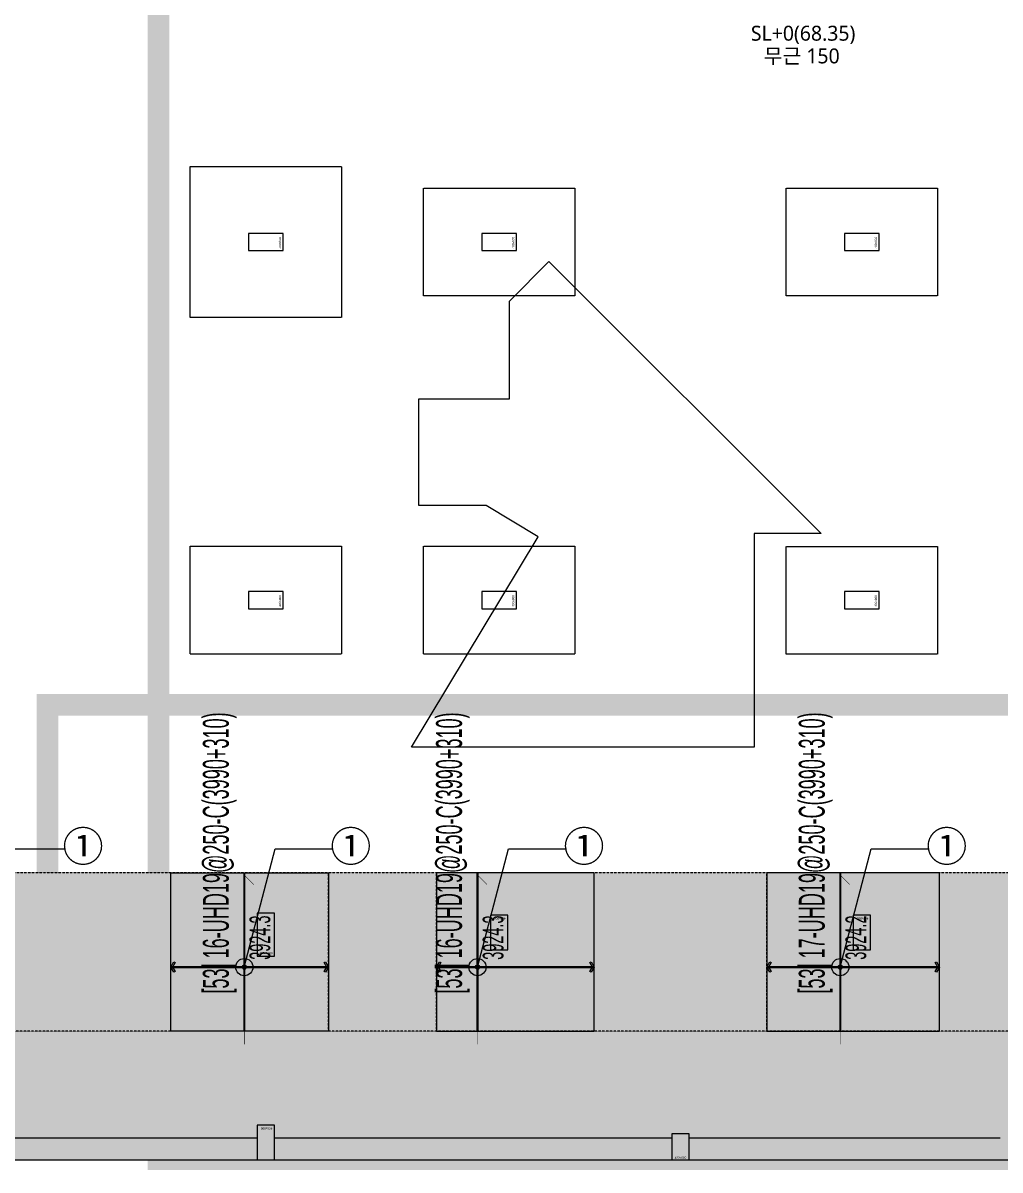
# Model space of a CAD drawing. Header units: millimetres. Extents: x 91591 to 1353697, y 75729 to 160586.
# Drawn here: x 859053 to 881679, y 90312 to 116891 of the extents above; entities that cross this region are included whole.
import ezdxf
from ezdxf.enums import TextEntityAlignment as Align

# ---------------------------------------------------------------- set-up
doc = ezdxf.new("R2010")
doc.units = ezdxf.units.MM
for name, pattern in [('H', [1.3, 0.8, -0.5]), ('HID', [2.5, 1.5, -1]), ('HIDDEN', [0.375, 0.25, -0.125])]:
    doc.linetypes.add(name, pattern=pattern)
for name, color, linetype, plot in [('+S_LEVEL_TEXT(NO PLOT)', 7, 'Continuous', False), ('DEFPOINT', 142, 'Continuous', False), ('NX_DEFAULT', 7, 'Continuous', False)]:
    doc.layers.add(name, color=color, linetype=linetype, plot=plot)
for name, color, linetype in [('-S_F', 7, 'Continuous'), ('-S_REBAR-BOT', 3, 'H'), ('-S_TEXT', 255, 'Continuous'), ('8', 8, 'Continuous'), ('NX_BAR(D)', 7, 'Continuous'), ('NX_BARTXT', 7, 'Continuous'), ('NX_FORM', 7, 'Continuous'), ('S-FND-배근구간선', 21, 'HID'), ('S-FND_OUTLINE_지하주차장 기초', 4, 'HID'), ('S-HAT', 252, 'Continuous'), ('S-HAT_SLAB LEVEL', 7, 'Continuous'), ('XR-지하주차장$0$A-CON', 2, 'Continuous'), ('XR-지하주차장$0$AA-COL', 2, 'Continuous'), ('기초', 7, 'Continuous')]:
    doc.layers.add(name, color=color, linetype=linetype)
doc.styles.add('BarSetTxt', font='Arial.ttf', dxfattribs={"width": 0.4, "height": 353.85})
doc.styles.add('XR-지하주차장$0$Standard', font='arial.ttf')
doc.styles.add('맑은 고딕', font='malgun.ttf')
doc.styles.add('맑은고딕', font='malgun.ttf')

# ---------------------------------------------------------------- blocks, each defined once
blk = doc.blocks.new('zw$D357')
at = {"layer": 'S-HAT'}
h = blk.add_hatch(dxfattribs=at)
h.set_pattern_fill('GRASS', color=256, scale=20)
h.set_pattern_definition([(90, (-331308.68, 2741039.9), (-359.21, 359.21), [95.25, -623.17]), (45, (-331308.7, 2741039.9), (-359.210245, 359.210245), [95.25, -412.75]), (135, (-331308.7, 2741039.9), (-359.210245, -359.210245), [95.25, -412.75])])
h.paths.add_polyline_path([(-65008, -55192), (-61014, -48545), (-9370, -48545), (-5377, -55192)])
at = {"layer": '-S_F', "linetype": 'HIDDEN', "lineweight": -3}
for points in [[(-55760, -32177), (-52260, -32177), (-52260, -35677), (-55760, -35677)], [(-50360, -32677), (-46860, -32677), (-46860, -35177), (-50360, -35177)], [(-41960, -32677), (-38460, -32677), (-38460, -35177), (-41960, -35177)], [(-55760, -40977), (-52260, -40977), (-52260, -43477), (-55760, -43477)], [(-50360, -40977), (-46860, -40977), (-46860, -43477), (-50360, -43477)], [(-41960, -40978), (-38460, -40978), (-38460, -43478), (-41960, -43478)]]:
    blk.add_lwpolyline(points, close=True, dxfattribs=at)
at = {"layer": 'S-FND_OUTLINE_지하주차장 기초'}
blk.add_lwpolyline([(-9370, -48545), (-61014, -48545), (-65008, -55192), (-5377, -55192)], close=True, dxfattribs=at)
at = {"layer": 'S-HAT_SLAB LEVEL', "lineweight": -2}
blk.add_lwpolyline([(-42704, -45631), (-50639, -45631), (-47708, -40754), (-48912, -40031), (-50469, -40031), (-50469, -37561), (-48369, -37561), (-48369, -35295), (-47455, -34381), (-41155, -40681), (-42704, -40681), (-42704, -42626), (-42704, -45631)], dxfattribs=at)
at = {"layer": 'XR-지하주차장$0$A-CON'}
for p, q in [((-54210, -54692), (-62210, -54692)), ((-44610, -54692), (-53810, -54692)), ((-37010, -54692), (-44210, -54692)), ((-70457, -55192), (0, -55192))]:
    blk.add_line(p, q, dxfattribs=at)
at = {"layer": 'XR-지하주차장$0$AA-COL'}
for points in [[(-53610, -34127), (-53610, -33727), (-54410, -33727), (-54410, -34127)], [(-48210, -34127), (-48210, -33727), (-49010, -33727), (-49010, -34127)], [(-39810, -34127), (-39810, -33727), (-40610, -33727), (-40610, -34127)], [(-53610, -42427), (-53610, -42027), (-54410, -42027), (-54410, -42427)], [(-48210, -42427), (-48210, -42027), (-49010, -42027), (-49010, -42427)], [(-39810, -42427), (-39810, -42027), (-40610, -42027), (-40610, -42427)], [(-54210, -50477), (-53810, -50477), (-53810, -49477), (-54210, -49477)], [(-48410, -49527), (-48810, -49527), (-48810, -50327), (-48410, -50327)], [(-40010, -49527), (-40410, -49527), (-40410, -50327), (-40010, -50327)], [(-53810, -54392), (-54210, -54392), (-54210, -55192), (-53810, -55192)], [(-44610, -55192), (-44210, -55192), (-44210, -54592), (-44610, -54592)]]:
    blk.add_lwpolyline(points, close=True, dxfattribs=at)
at = {"layer": '기초', "color": 6, "linetype": 'HID', "ltscale": 3, "const_width": 500}
blk.add_lwpolyline([(-56498, -55179), (-56498, -13109), (-51183, -13099), (-51183, -15035), (-51183, -15035), (-51183, -15047), (-37285, -15025), (-37298, -6685), (-14910, -6684), (-14910, -24464), (-14910, -24464), (-14910, -24477), (-13109, -24477), (-13109, -55179)], close=True, dxfattribs=at)
at = {"layer": '+S_LEVEL_TEXT(NO PLOT)', "color": 252, "style": '맑은 고딕'}
for s, height, p in [('SL+0(68.35)', 345.77, (-41570, -29262)), ('무근 150', 345.8, (-41602, -29788))]:
    blk.add_text(s, height=height, dxfattribs=at).set_placement(p, align=Align.CENTER)
at = {"layer": 'Defpoints', "style": 'XR-지하주차장$0$Standard'}
for rotation, p in [(90, (-53660, -34077)), (90, (-48260, -34077)), (90, (-39860, -34077)), (90, (-53660, -42377)), (90, (-48260, -42377)), (90, (-39860, -42377)), (180, (-48460, -49577)), (180, (-40060, -49577)), (180, (-53860, -54442))]:
    blk.add_text('400x800', height=50, rotation=rotation, dxfattribs=at).set_placement(p)
for s, p in [('400x1000', (-54160, -50427)), ('400x600', (-44543, -55169))]:
    blk.add_text(s, height=50, dxfattribs=at).set_placement(p)
blk = doc.blocks.new('zw$97DF')
at = {"layer": '-S_REBAR-BOT', "lineweight": -3, "ltscale": 2}
for points in [[(-11806, -6578, 50, 50, 0), (-11806, -2911, 0, 0, 0)], [(-6406, -6578, 50, 50, 0), (-6406, -2911, 0, 0, 0)], [(1994, -6578, 50, 50, 0), (1994, -2911, 0, 0, 0)], [(-13506, -5096, 50, 50, 0), (-9856, -5096, 0, 0, 0)], [(-7356, -5096, 50, 50, 0), (-3706, -5096, 0, 0, 0)], [(294, -5096, 50, 50, 0), (4294, -5096, 0, 0, 0)]]:
    blk.add_lwpolyline(points, format="xyseb", dxfattribs=at)
at = {"layer": '-S_TEXT', "color": 6, "lineweight": -3}
for points in [[(-18006, -5096), (-17291, -2359), (-15945, -2359)], [(-11806, -5096), (-11091, -2359), (-9745, -2359)], [(-6406, -5096), (-5691, -2359), (-4345, -2359)], [(1994, -5096), (2709, -2359), (4055, -2359)]]:
    blk.add_lwpolyline(points, dxfattribs=at)
for centre in [(-11806, -5096), (-6406, -5096), (1994, -5096)]:
    blk.add_circle(centre, 199, dxfattribs=at)
at = {"layer": 'S-FND-배근구간선', "color": 31}
for p, q in [((-13506, -6578), (-13506, -2914)), ((-9856, -6578), (-9856, -2914)), ((-7356, -6578), (-7356, -2914)), ((-3706, -6578), (-3706, -2914)), ((294, -6578), (294, -2914)), ((4294, -6578), (4294, -2914)), ((35536, -6578), (-20512, -6578))]:
    blk.add_line(p, q, dxfattribs=at)
at = {"layer": '-S_TEXT', "color": 6, "lineweight": -3, "style": '맑은고딕'}
for p in [(-16018, -2650), (-9818, -2650), (-4418, -2650), (3982, -2650)]:
    blk.add_text('①', height=700, dxfattribs=at).set_placement(p)

msp = doc.modelspace()

# ---------------------------------------------------------------- linework, layer by layer
at = {"layer": 'DEFPOINT', "color": 1, "const_width": 500}
msp.add_lwpolyline([(859620.3, 101092.3), (904731.3, 101092.3), (904731.3, 91821.8), (859620.3, 91821.8)], close=True, dxfattribs=at)
at = {"layer": 'DEFPOINT'}
for points in [[(862479.4, 97196.9), (866129.4, 97196.9), (866129.4, 93532.7), (862479.4, 93532.7)], [(868629.4, 93532.7), (872279.4, 93532.7), (872279.4, 97196.9), (868629.4, 97196.9)], [(876279.4, 93532.7), (880279.4, 93532.7), (880279.4, 97196.9), (876279.4, 97196.9)]]:
    msp.add_lwpolyline(points, close=True, dxfattribs=at)
at = {"layer": 'NX_BAR(D)', "color": 4, "const_width": 10}
for points in [[(864179.4, 93222.7), (864179.4, 97146.9), (864398.6, 96927.7)], [(869579.4, 93222.7), (869579.4, 97146.9), (869798.6, 96927.7)], [(877979.4, 93222.7), (877979.4, 97146.9), (878198.6, 96927.7)]]:
    msp.add_lwpolyline(points, dxfattribs=at)
at = {"layer": 'NX_FORM', "color": 1}
for p, q in [((866129.4, 95015.2), (862479.4, 95015.2)), ((872279.4, 95015.1), (868629.4, 95015.1)), ((880279.4, 95015.2), (876279.4, 95015.2))]:
    msp.add_line(p, q, dxfattribs=at)
for points in [[(862479.4, 95015.2), (862549.4, 95136.4), (862578.8, 95119.4), (862519.4, 95015.2), (862578.8, 94910.9), (862549.4, 94893.9)], [(866129.4, 95015.2), (866059.4, 94893.9), (866029.9, 94910.9), (866089.4, 95015.2), (866029.9, 95119.4), (866059.4, 95136.4)], [(868629.4, 95015.1), (868699.4, 95136.3), (868728.8, 95119.3), (868669.4, 95015.1), (868728.8, 94910.9), (868699.4, 94893.9)], [(872279.4, 95015.1), (872209.4, 94893.9), (872179.9, 94910.9), (872239.4, 95015.1), (872179.9, 95119.3), (872209.4, 95136.3)], [(876279.4, 95015.2), (876349.4, 95136.4), (876378.8, 95119.4), (876319.4, 95015.2), (876378.8, 94910.9), (876349.4, 94893.9)], [(880279.4, 95015.2), (880209.4, 94893.9), (880179.9, 94910.9), (880239.4, 95015.2), (880179.9, 95119.4), (880209.4, 95136.4)]]:
    msp.add_lwpolyline(points, close=True, dxfattribs=at)
for centre in [(864179.4, 95015.2), (869579.4, 95015.1), (877979.4, 95015.2)]:
    msp.add_circle(centre, 50, dxfattribs=at)

# ---------------------------------------------------------------- block references
msp.add_blockref('zw$97DF', (875985.1, 100111))
at = {"layer": '8'}
msp.add_blockref('zw$D357', (918689, 145741.8), dxfattribs=at)

# ---------------------------------------------------------------- texts
at = {"layer": 'NX_BARTXT', "color": 4, "style": 'BarSetTxt', "width": 0.5}
for s, p in [('[53] 16-UHD19@250-C(3990+310)', (863999.4, 94399.9)), ('[53] 16-UHD19@250-C(3990+310)', (869399.4, 94399.9)), ('[53] 17-UHD19@250-C(3990+310)', (877799.4, 94399.9))]:
    msp.add_text(s, height=600, rotation=90, dxfattribs=at).set_placement(p, align=Align.BOTTOM_LEFT)
at = {"layer": 'NX_DEFAULT', "color": 8, "style": 'BarSetTxt', "width": 0.5}
for s, p in [('3924.3', (864779.4, 95184.8)), ('3924.3', (870179.4, 95184.8)), ('3924.2', (878579.4, 95184.8))]:
    msp.add_text(s, height=480, rotation=90, dxfattribs=at).set_placement(p)

doc.saveas('drawing.dxf')
